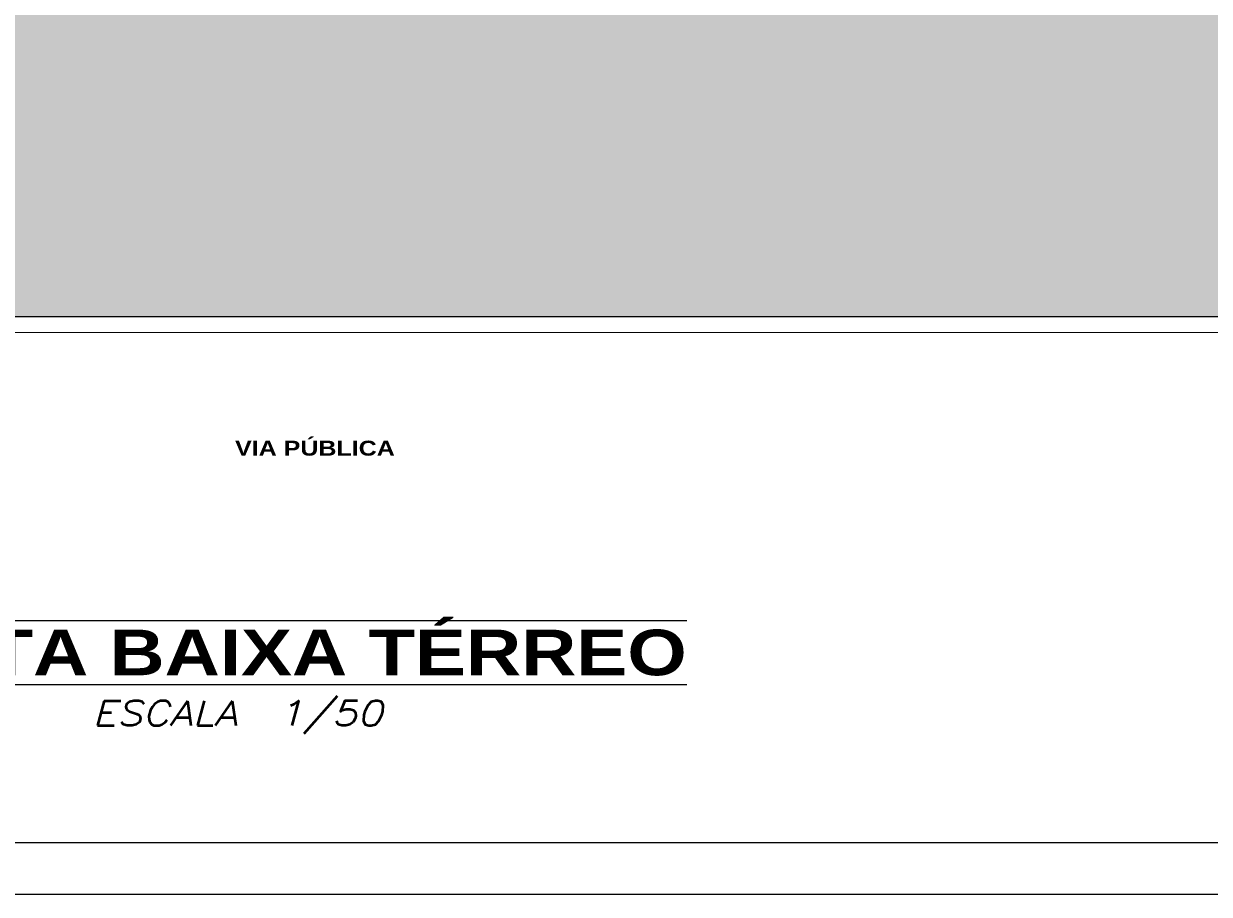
# Model space of a CAD drawing. Header units: millimetres. Extents: x 2178 to 2304, y 1220 to 1359.
# Drawn here: x 2202.79 to 2214.23, y 1316.69 to 1325.09 of the extents above; entities that cross this region are included whole.
import ezdxf
from ezdxf.enums import TextEntityAlignment as Align

# ---------------------------------------------------------------- set-up
doc = ezdxf.new("R2010")
doc.units = ezdxf.units.MM
doc.layers.get('0').update_dxf_attribs({"lineweight": 0})
doc.layers.add('pisos....', color=8, linetype='Continuous', lineweight=5)
doc.layers.add('TEXTO', color=5, linetype='Continuous', lineweight=18)
doc.styles.add('ARIAL-N', font='arialbd.ttf')
doc.styles.add('SIMPLEX', font='simplex.shx', dxfattribs={"width": 1.2, "oblique": 15})

msp = doc.modelspace()

# ---------------------------------------------------------------- hatches: boundary and pattern name
at = {"layer": 'pisos....'}
h = msp.add_hatch(dxfattribs=at)
h.set_pattern_fill('AR-B816C', color=256, scale=0.001)
h.paths.add_polyline_path([(2184.688, 1328.984), (2184.933, 1328.984), (2184.933, 1329.19), (2184.688, 1329.19)], flags=16)
h.paths.add_polyline_path([(2181.725, 1330.94), (2182.148, 1330.94), (2182.148, 1331.3), (2181.725, 1331.3)])
edge = h.paths.add_edge_path()
edge.add_arc((2183.276, 1323.769), 1.5, 180, 270)
edge.add_line((2183.276, 1322.269), (2235.82, 1322.269))
edge.add_line((2235.82, 1322.269), (2235.82, 1325.269))
edge.add_line((2235.82, 1325.269), (2232.201, 1325.269))
edge.add_line((2232.201, 1325.269), (2184.776, 1325.269))
edge.add_line((2184.776, 1325.269), (2184.776, 1331.12))
edge.add_line((2184.776, 1331.12), (2182.176, 1331.12))
edge.add_arc((2181.936, 1331.12), 0.24, -131.8103, 0, ccw=False)
edge.add_line((2181.776, 1330.941), (2181.776, 1323.769))

# ---------------------------------------------------------------- linework, layer by layer
for p, q in [((2178.17, 1317.194), (2235.82, 1317.194)), ((2177.67, 1316.694), (2237.07, 1316.694))]:
    msp.add_line(p, q)
for points in [[(2235.82, 1354.974), (2183.126, 1354.974, 0.414214), (2181.626, 1353.474), (2181.626, 1348.97), (2181.619, 1323.612, 0.414336), (2183.12, 1322.112), (2235.82, 1322.119)], [(2235.82, 1354.824), (2183.276, 1354.824, 0.414214), (2181.776, 1353.324), (2181.776, 1348.97), (2181.776, 1323.769, 0.414214), (2183.276, 1322.269), (2235.82, 1322.269)]]:
    msp.add_lwpolyline(points, format="xyb")

# ---------------------------------------------------------------- texts
at = {"layer": 'TEXTO', "style": 'ARIAL-N', "width": 1.2}
for s, height, p in [('VIA PÚBLICA', 0.144, (2205.597, 1320.926)), ('%%U%%OPLANTA BAIXA TÉRREO', 0.44, (2204.802, 1318.807))]:
    msp.add_text(s, height=height, dxfattribs=at).set_placement(p, align=Align.CENTER)
at = {"layer": 'TEXTO', "style": 'SIMPLEX', "oblique": 15, "width": 1.2}
msp.add_text('ESCALA  1/50', height=0.24, dxfattribs=at).set_placement((2204.851, 1318.321), align=Align.CENTER)

doc.saveas('drawing.dxf')
